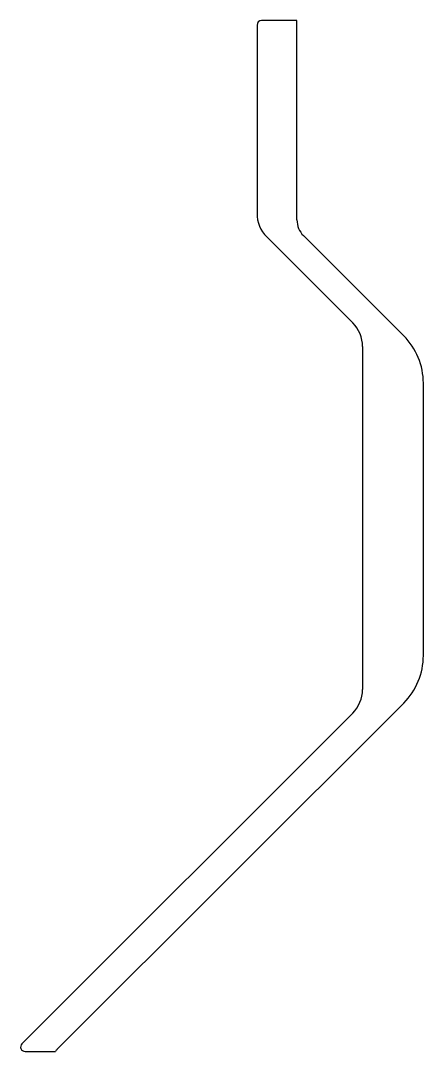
# Model space of a CAD drawing. Header units: millimetres. Extents: x 46 to 275, y 1082 to 1668.
import ezdxf

# ---------------------------------------------------------------- set-up
doc = ezdxf.new("R2010")
doc.units = ezdxf.units.MM
doc.layers.get('0').update_dxf_attribs({"linetype": 'CONTINUOUS'})

msp = doc.modelspace()

# ---------------------------------------------------------------- linework, layer by layer
for p, q in [((180.52, 1665.42), (180.52, 1558.4)), ((203.2, 1667.96), (183.06, 1667.96)), ((203.2, 1554.66), (203.2, 1667.96)), ((186.1, 1544.94), (234.95, 1496.07)), ((263.91, 1488.69), (206.92, 1545.68)), ((240.53, 1482.6), (240.5, 1287.63)), ((275.07, 1306.85), (275.07, 1461.75)), ((66.99, 1082.99), (263.91, 1279.91)), ((234.92, 1274.16), (46.91, 1086.15)), ((48.71, 1081.82), (65.95, 1081.82))]:
    msp.add_line(p, q)
for centre, radius, start, end in [((183.06, 1665.42), 2.54, 90, 180), ((199.57, 1558.4), 19.05, 180, 224.99151), ((215.9, 1554.66), 12.7, 180, 225), ((221.48, 1482.6), 19.05, -0.0077, 44.99151), ((236.97, 1461.75), 38.1, 0, 45), ((236.97, 1306.85), 38.1, -45, 0), ((221.45, 1287.63), 19.05, 315, 359.9923), ((48.71, 1084.36), 2.54, 135, 270), ((75.97, 1074.01), 12.7, 135, 142.06616)]:
    msp.add_arc(centre, radius, start, end)

doc.saveas('drawing.dxf')
